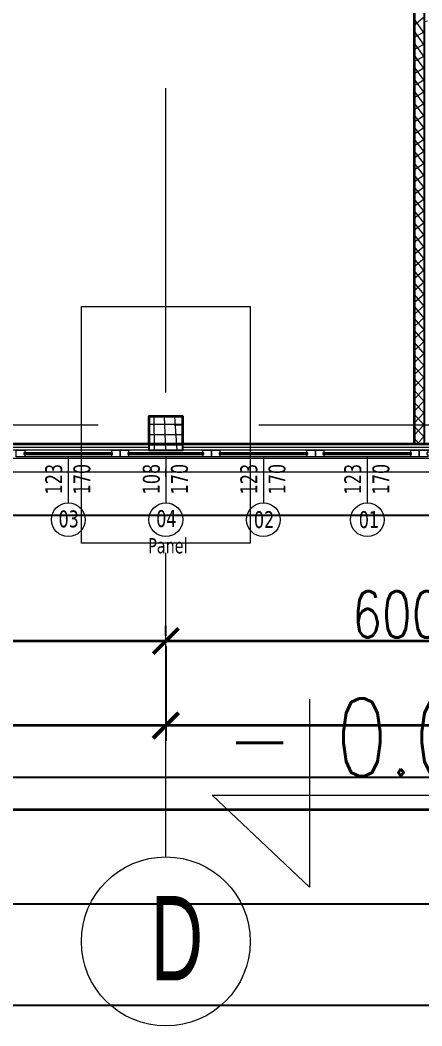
# Model space of a CAD drawing. Extents: x 6529560 to 6558080, y 5579316 to 5588131.
# Drawn here: x 6543587.56 to 6543592.31, y 5579499.85 to 5579511.76 of the extents above; entities that cross this region are included whole.
import ezdxf

# ---------------------------------------------------------------- set-up
doc = ezdxf.new("R2010")
doc.units = 0
doc.header["$MEASUREMENT"] = 0
doc.header["$PDSIZE"] = -5
doc.linetypes.add('ACAD_ISO10W100', pattern=[18, 12, -3, 0, -3])
doc.linetypes.add('GR_SOLID', pattern=[0])
doc.layers.get('0').update_dxf_attribs({"color": 2, "linetype": 'CONTINUOUS', "lineweight": 5})
doc.layers.get('Defpoints').update_dxf_attribs({"linetype": 'CONTINUOUS'})
for name, color, linetype, lineweight in [('arch_droga', 1, 'CONTINUOUS', 25), ('arch_drzwi i okna', 4, 'CONTINUOUS', 15), ('arch_drzwi i okna_znaczniki', 130, 'CONTINUOUS', 9), ('arch_fundamenty na rzucie', 3, 'CONTINUOUS', 15), ('arch_opisy', 20, 'CONTINUOUS', 13), ('arch_opisy elewacje', 7, 'GR_SOLID', 25), ('arch_osie', 181, 'CONTINUOUS', 5), ('arch_powierzchnia', 6, 'CONTINUOUS', 35), ('arch_sciany dzialowe cienkie na hali', 52, 'CONTINUOUS', 15), ('arch_sciany wewnetrzne gk', 70, 'CONTINUOUS', 25), ('arch_sciany wewntrzne gk wypelnienie', 70, 'CONTINUOUS', 13), ('arch_sciany zewnętrzne', 94, 'CONTINUOUS', 18), ('arch_slupy wypelnienie', 9, 'CONTINUOUS', 13), ('arch_słupy', 8, 'CONTINUOUS', 25), ('arch_wymiary', 2, 'CONTINUOUS', 13)]:
    doc.layers.add(name, color=color, linetype=linetype, lineweight=lineweight)
doc.layers.add('arch_osie opisy', color=1, linetype='CONTINUOUS')
doc.styles.add('GR_STANDARD', font='simplex.shx')
doc.styles.get("Standard").update_dxf_attribs({"font": 'arial.ttf', "width": 0.75})
doc.styles.add('styl1', font='romans.shx', dxfattribs={"width": 0.75})
doc.styles.add('TABELKA', font='tahoma.ttf', dxfattribs={"width": 0.8})
doc.dimstyles.new('wymiary hala', dxfattribs={"dimtxt": 0.55, "dimasz": 0.3, "dimexe": 0.18, "dimexo": 0.0625, "dimgap": 0.04, "dimtad": 1, "dimtoh": 1, "dimdec": 1, "dimlfac": 100, "dimzin": 0, "dimdsep": 46, "dimtxsty": 'styl1', "dimblk": 'ARCHTICK', "dimcen": 0.09, "dimadec": 0, "dimazin": 0, "dimtfac": 1, "dimtdec": 1, "dimtofl": 0, "dimtmove": 0, "dimatfit": 3, "dimldrblk": 'ARCHTICK', "dimfxl": 1, "dimtolj": 1, "dimtzin": 0, "dimarcsym": 0})

# ---------------------------------------------------------------- blocks, each defined once
blk = doc.blocks.new('ZT_z_opisami')
at = {"layer": 'arch_droga', "color": 7, "linetype": 'Continuous'}
for p, q in [((6540918.120309012, 5579428.451616715), (6540905.048503206, 5579428.451617444)), ((6540905.048323748, 5579425.351617442), (6540918.12030884, 5579425.351616712)), ((6540905.74821623, 5579423.851567268), (6540920.120308755, 5579423.851616601)), ((6540905.748130218, 5579422.651567268), (6540945.63975092, 5579422.651615176))]:
    blk.add_line(p, q, dxfattribs=at)
blk = doc.blocks.new('_ArchTick')
at = {"color": 0, "linetype": 'ByBlock', "const_width": 0.15}
blk.add_lwpolyline([(-0.5, -0.5), (0.5, 0.5)], dxfattribs=at)
blk = doc.blocks.new('*D117')
at = {"layer": 'arch_wymiary', "color": 0, "lineweight": -2, "transparency": 16777216}
for p, q in [((6543517.282235058, 5579504.347680096), (6543517.282235058, 5579502.230169278)), ((6543625.282235061, 5579504.347669278), (6543625.282235061, 5579502.230169278)), ((6543625.282235061, 5579502.410169278), (6543517.282235058, 5579502.410169278))]:
    blk.add_line(p, q, dxfattribs=at)
at = {"layer": 'Defpoints', "color": 0, "transparency": 16777216}
for p in [(6543517.282235058, 5579504.410180095), (6543625.282235061, 5579504.410169278), (6543517.282235058, 5579502.410169278)]:
    blk.add_point(p, dxfattribs=at)
at = {"layer": 'arch_wymiary', "color": 0, "lineweight": -2, "transparency": 16777216, "xscale": 0.3, "yscale": 0.3, "zscale": 0.3, "rotation": 180}
blk.add_blockref('_ArchTick', (6543517.282235058, 5579502.410169278), dxfattribs=at)
at = {"layer": 'arch_wymiary', "color": 0, "lineweight": -2, "transparency": 16777216, "xscale": 0.3, "yscale": 0.3, "zscale": 0.3}
blk.add_blockref('_ArchTick', (6543625.282235061, 5579502.410169278), dxfattribs=at)
at = {"layer": 'arch_wymiary', "color": 0, "transparency": 16777216, "insert": (6543571.28223506, 5579502.725169278), "char_height": 0.55, "attachment_point": 5, "style": 'styl1'}
blk.add_mtext('\\A1;10800.0', dxfattribs=at)
blk = doc.blocks.new('*D123')
at = {"layer": 'arch_wymiary', "color": 0, "lineweight": -2, "transparency": 16777216}
for p, q in [((6543577.28223506, 5579504.347669278), (6543577.28223506, 5579503.230169279)), ((6543589.282235063, 5579504.347669278), (6543589.282235063, 5579503.230169279)), ((6543577.28223506, 5579503.410169278), (6543589.282235063, 5579503.410169278))]:
    blk.add_line(p, q, dxfattribs=at)
at = {"layer": 'Defpoints', "color": 0, "transparency": 16777216}
for p in [(6543577.28223506, 5579504.410169278), (6543589.282235063, 5579504.410169278), (6543589.282235063, 5579503.410169278)]:
    blk.add_point(p, dxfattribs=at)
at = {"layer": 'arch_wymiary', "color": 0, "lineweight": -2, "transparency": 16777216, "xscale": 0.3, "yscale": 0.3, "zscale": 0.3, "rotation": 180}
blk.add_blockref('_ArchTick', (6543577.28223506, 5579503.410169278), dxfattribs=at)
at = {"layer": 'arch_wymiary', "color": 0, "lineweight": -2, "transparency": 16777216, "xscale": 0.3, "yscale": 0.3, "zscale": 0.3}
blk.add_blockref('_ArchTick', (6543589.282235063, 5579503.410169278), dxfattribs=at)
at = {"layer": 'arch_wymiary', "color": 0, "transparency": 16777216, "insert": (6543583.282235061, 5579503.725169279), "char_height": 0.55, "attachment_point": 5, "style": 'styl1'}
blk.add_mtext('\\A1;1200.0', dxfattribs=at)
blk = doc.blocks.new('*D124')
at = {"layer": 'arch_wymiary', "color": 0, "lineweight": -2, "transparency": 16777216}
for p, q in [((6543589.282235063, 5579504.347669278), (6543589.282235063, 5579503.230169279)), ((6543601.282235056, 5579504.347669278), (6543601.282235056, 5579503.230169279)), ((6543589.282235063, 5579503.410169278), (6543601.282235056, 5579503.410169278))]:
    blk.add_line(p, q, dxfattribs=at)
at = {"layer": 'Defpoints', "color": 0, "transparency": 16777216}
for p in [(6543589.282235063, 5579504.410169278), (6543601.282235056, 5579504.410169278), (6543601.282235056, 5579503.410169278)]:
    blk.add_point(p, dxfattribs=at)
at = {"layer": 'arch_wymiary', "color": 0, "lineweight": -2, "transparency": 16777216, "xscale": 0.3, "yscale": 0.3, "zscale": 0.3, "rotation": 180}
blk.add_blockref('_ArchTick', (6543589.282235063, 5579503.410169278), dxfattribs=at)
at = {"layer": 'arch_wymiary', "color": 0, "lineweight": -2, "transparency": 16777216, "xscale": 0.3, "yscale": 0.3, "zscale": 0.3}
blk.add_blockref('_ArchTick', (6543601.282235056, 5579503.410169278), dxfattribs=at)
at = {"layer": 'arch_wymiary', "color": 0, "transparency": 16777216, "insert": (6543595.28223506, 5579503.725169279), "char_height": 0.55, "attachment_point": 5, "style": 'styl1'}
blk.add_mtext('\\A1;1200.0', dxfattribs=at)
blk = doc.blocks.new('*D138')
at = {"layer": 'arch_wymiary', "color": 0, "lineweight": -2, "transparency": 16777216}
for p, q in [((6543583.28223514, 5579504.472668602), (6543583.28223514, 5579504.590169278)), ((6543589.282235063, 5579504.472669278), (6543589.282235063, 5579504.590169278)), ((6543583.28223514, 5579504.410169278), (6543589.282235063, 5579504.410169278))]:
    blk.add_line(p, q, dxfattribs=at)
at = {"layer": 'Defpoints', "color": 0, "transparency": 16777216}
for p in [(6543583.28223514, 5579504.410168603), (6543589.282235063, 5579504.410169278), (6543589.282235063, 5579504.410169278)]:
    blk.add_point(p, dxfattribs=at)
at = {"layer": 'arch_wymiary', "color": 0, "lineweight": -2, "transparency": 16777216, "xscale": 0.3, "yscale": 0.3, "zscale": 0.3, "rotation": 180}
blk.add_blockref('_ArchTick', (6543583.28223514, 5579504.410169278), dxfattribs=at)
at = {"layer": 'arch_wymiary', "color": 0, "lineweight": -2, "transparency": 16777216, "xscale": 0.3, "yscale": 0.3, "zscale": 0.3}
blk.add_blockref('_ArchTick', (6543589.282235063, 5579504.410169278), dxfattribs=at)
at = {"layer": 'arch_wymiary', "color": 0, "transparency": 16777216, "insert": (6543586.282235102, 5579504.725169279), "char_height": 0.55, "attachment_point": 5, "style": 'styl1'}
blk.add_mtext('\\A1;600.0', dxfattribs=at)
blk = doc.blocks.new('*D139')
at = {"layer": 'arch_wymiary', "color": 0, "lineweight": -2, "transparency": 16777216}
for p, q in [((6543589.282235063, 5579504.472669278), (6543589.282235063, 5579504.590169278)), ((6543595.282235139, 5579504.472669278), (6543595.282235139, 5579504.590169278)), ((6543589.282235063, 5579504.410169278), (6543595.282235139, 5579504.410169278))]:
    blk.add_line(p, q, dxfattribs=at)
at = {"layer": 'Defpoints', "color": 0, "transparency": 16777216}
for p in [(6543589.282235063, 5579504.410169278), (6543595.282235139, 5579504.410169278), (6543595.282235139, 5579504.410169278)]:
    blk.add_point(p, dxfattribs=at)
at = {"layer": 'arch_wymiary', "color": 0, "lineweight": -2, "transparency": 16777216, "xscale": 0.3, "yscale": 0.3, "zscale": 0.3, "rotation": 180}
blk.add_blockref('_ArchTick', (6543589.282235063, 5579504.410169278), dxfattribs=at)
at = {"layer": 'arch_wymiary', "color": 0, "lineweight": -2, "transparency": 16777216, "xscale": 0.3, "yscale": 0.3, "zscale": 0.3}
blk.add_blockref('_ArchTick', (6543595.282235139, 5579504.410169278), dxfattribs=at)
at = {"layer": 'arch_wymiary', "color": 0, "transparency": 16777216, "insert": (6543592.282235102, 5579504.725169279), "char_height": 0.55, "attachment_point": 5, "style": 'styl1'}
blk.add_mtext('\\A1;600.0', dxfattribs=at)
blk = doc.blocks.new('biura_parter_hala')
at = {"layer": 'arch_sciany wewntrzne gk wypelnienie'}
h = blk.add_hatch(dxfattribs=at)
h.set_pattern_fill('ANSI37', color=256, scale=0.8, angle=90)
h.set_pattern_definition([(135, (-6543745.599693336, -5579616.077648036), (-0.0707106781186548, -0.0707106781186548), []), (225, (-6543745.599693336, -5579616.077648036), (0.0707106781186548, -0.0707106781186548), [])])
h.paths.add_polyline_path([(94.8742152415216, -1.900064728222787), (94.95421524252743, -1.899999363347887), (94.95421524252743, -1.799999365583062), (94.8742152415216, -1.800064730457961)], flags=17)
h.paths.add_polyline_path([(93.77421523723751, -1.800064731389284), (93.77421523723751, -1.900064731016755), (94.03421524260195, -1.900064733810722), (94.03421524353325, -1.800064734183251), (93.95421523880213, -1.800064733251929), (93.95421525090933, -0.7000647345557809), (93.85421525128184, -0.7000647336244584), (93.85421523917466, -1.800064732320606)], flags=17)
h.paths.add_polyline_path([(92.67421523295343, -1.800032046623528), (92.67421523295343, -1.900032046250998), (92.93421523831785, -1.900032049044966), (92.93421523924918, -1.800032049417495), (92.85421523451805, -1.800032048486173), (92.85421524662524, -0.7000320497900248), (92.75421524699777, -0.7000320488587022), (92.75421523489058, -1.80003204755485)], flags=17)
h.paths.add_polyline_path([(91.75421523395924, -1.900064728222787), (91.83421523496509, -1.899999363347887), (91.83421523496509, -1.799999365583062), (91.75421523395924, -1.800064730457961)], flags=17)
h.paths.add_polyline_path([(83.92533427942543, -1.800004093907773), (83.92533427942543, -1.900004093535244), (84.10533428099006, -1.900004096329212), (84.10533428099006, -1.800004095770418), (84.10533429309726, -0.7000040970742702), (84.00533429346979, -0.7000040961429477), (84.0053342813626, -1.800004094839096)], flags=17)
h.paths.add_polyline_path([(82.82533427514136, -1.800004083663225), (82.82533427514136, -1.900004083290696), (83.08533428050578, -1.900004086084663), (83.08533428143708, -1.800004086457192), (83.005334276706, -1.80000408552587), (83.00533428881317, -0.700004086829722), (82.90533428918569, -0.7000040858983994), (82.90533427707851, -1.800004084594547)], flags=17)
h.paths.add_polyline_path([(43.97590164281427, -4.000003985129296), (43.97590164281427, -3.900003985501825), (44.23590164817869, -3.900003982707858), (44.23590164911002, -4.000003982335329), (44.15590164437889, -4.000003983266651), (44.15590165648609, -5.1000039819628), (44.05590165685862, -5.100003982894122), (44.05590164475142, -4.000003984197974)], flags=17)
h.paths.add_polyline_path([(42.87590163759887, -4.00000399723649), (42.87590163759887, -3.900003997609019), (43.13590164296329, -3.900003994815051), (43.13590164389461, -4.000003994442522), (43.05590163916349, -4.000003995373845), (43.05590165127068, -5.100003994069993), (42.95590165164322, -5.100003995001316), (42.95590163953602, -4.000003996305167)], flags=17)
h.paths.add_polyline_path([(41.77590163238346, -4.00000403355807), (41.77590163238346, -3.900004033930599), (42.03590163774788, -3.900004031136631), (42.03590163867921, -4.000004030764102), (41.95590163394808, -4.000004031695425), (41.95590164605528, -5.100004030391573), (41.85590164642781, -5.100004031322896), (41.85590163432062, -4.000004032626748)], flags=17)
h.paths.add_polyline_path([(40.67590162716806, -4.000004021450877), (40.67590162716806, -3.900004021823406), (40.93590163253248, -3.900004019029438), (40.93590163346379, -4.000004018656909), (40.85590162873268, -4.000004019588232), (40.85590164083988, -5.10000401828438), (40.7559016412124, -5.100004019215703), (40.75590162910521, -4.000004020519554)], flags=17)
h.paths.add_polyline_path([(39.57590162195265, -4.00000403355807), (39.57590162195265, -3.900004033930599), (39.83590162731707, -3.900004031136631), (39.83590162824839, -4.000004030764102), (39.75590162351728, -4.000004031695425), (39.75590163562447, -5.100004030391573), (39.655901635997, -5.100004031322896), (39.65590162388981, -4.000004032626748)], flags=17)
h.paths.add_polyline_path([(38.47590161673725, -4.00000403355807), (38.47590161673725, -3.900004033930599), (38.73590162210167, -3.900004031136631), (38.73590162303299, -4.000004030764102), (38.65590161830187, -4.000004031695425), (38.65590163040906, -5.100004030391573), (38.55590163078159, -5.100004031322896), (38.5559016186744, -4.000004032626748)], flags=17)
h.paths.add_polyline_path([(43.97590164095163, -1.800004083663225), (43.97590164095163, -1.900004083290696), (44.23590164631605, -1.900004086084663), (44.23590164724737, -1.800004086457192), (44.15590164251625, -1.80000408552587), (44.15590165462345, -0.700004086829722), (44.05590165499598, -0.7000040858983994), (44.05590164288878, -1.800004084594547)], flags=17)
h.paths.add_polyline_path([(42.87590163573622, -1.800004074349999), (42.87590163573622, -1.90000407397747), (43.13590164110064, -1.900004076771438), (43.13590164203197, -1.800004077143967), (43.05590163730085, -1.800004076212644), (43.05590164940804, -0.7000040775164962), (42.95590164978057, -0.7000040765851736), (42.95590163767338, -1.800004075281322)], flags=17)
h.paths.add_polyline_path([(41.77590163145214, -1.800004065036773), (41.77590163145214, -1.900004064664244), (42.03590163681655, -1.900004067458212), (42.03590163774788, -1.800004067830741), (41.95590163301676, -1.800004066899418), (41.95590164512395, -0.7000040682032705), (41.85590164549648, -0.7000040672719479), (41.85590163338929, -1.800004065968096)], flags=17)
h.paths.add_polyline_path([(40.67590162716806, -1.800004050135612), (40.67590162716806, -1.900004049763083), (40.93590163253248, -1.900004052557051), (40.93590163346379, -1.80000405292958), (40.85590162873268, -1.800004051998257), (40.85590164083988, -0.7000040533021094), (40.7559016412124, -0.7000040523707867), (40.75590162910521, -1.800004051066935)], flags=17)
h.paths.add_polyline_path([(39.57590162195265, -1.800004040822386), (39.57590162195265, -1.900004040449857), (39.83590162731707, -1.900004043243825), (39.83590162824839, -1.800004043616354), (39.75590162351728, -1.800004042685031), (39.75590163562447, -0.7000040439888835), (39.655901635997, -0.700004043057561), (39.65590162388981, -1.800004041753709)], flags=17)
h.paths.add_polyline_path([(36.37247663922608, -6.750002435408532), (42.30749893374741, -6.750002435408532), (42.30749893374741, -6.875641248188912), (36.37247663922608, -6.875641248188912)])
h.paths.add_polyline_path([(34.76168348360807, -1.900004060007631), (34.8416834846139, -1.900004060007631), (34.8416834846139, -1.800004061311483), (34.76168348360807, -1.800004061311483)], flags=17)
h.paths.add_polyline_path([(33.74168348498642, -1.90000404510647), (33.9216834846884, -1.900004051625728), (33.92168348561972, -1.800004051998257), (33.8416834846139, -1.800004051066935), (33.84168349672109, -0.7000040523707867), (33.74168349709362, -0.7000040514394641)], flags=17)
h.paths.add_polyline_path([(87.76132327876984, -3.430434632115066), (89.60910778492689, -3.430795684456825), (89.60911366995423, -3.305730918422341), (88.8101558117196, -3.305726211518049), (88.810171963647, -0.5500094117596745), (88.56017351616173, -0.5500094117596745), (88.56014991644768, -3.305521694011986), (87.76132327876984, -3.305521695874631)])
h.paths.add_polyline_path([(32.7501210924238, -0.5500161647796631), (34.8416722714901, -0.5500161647796631), (34.8416722714901, -0.7000161604955794), (32.75012135878205, -0.7000161604955794), (32.75013258494437, -3.160006926394999), (32.80014132149517, -3.160007782280445), (32.80014132149517, -3.285007782280445), (32.75013258494437, -3.285006917081773), (32.75013258494437, -5.225004031322896), (32.80014131963253, -5.225004031322896), (32.80014131963253, -5.350004032254219), (32.62513258494437, -5.350004032254219), (32.62512238975614, -0.5500220432877541), (32.75012238975615, -0.550022047944367)])
h.paths.add_polyline_path([(83.23955385386942, -4.829998704604804), (90.35853138100354, -4.829998704604804), (90.35853138100354, -4.954998704604804), (83.2395539432764, -4.955040412954986)])
h.paths.add_polyline_path([(62.71829012781381, -3.30490527767688), (62.87505134660751, -3.304905503988265), (62.87499983515591, -0.5500067044049503), (62.9999998351559, -0.5500067044049503), (62.999999826774, -3.30490562133491), (64.0999998273328, -3.304906654171645), (64.09999982640147, -3.431190737523138), (62.87510285526514, -3.433001107536256), (62.87510285526514, -3.432999734766781), (62.71829271782189, -3.433125927112996)])
edge = h.paths.add_edge_path()
edge.add_line((59.6251001926139, -3.30490562133491), (61.71829012501985, -3.304903835058212))
edge.add_line((61.71829012501985, -3.304903835058212), (61.71829012501985, -3.433930673636496))
edge.add_line((61.71829012501985, -3.433930673636496), (59.62510495446622, -3.435615153983235))
edge.add_line((59.62510495446622, -3.435615153983235), (59.5000010728836, -3.435715777799487))
edge.add_line((59.5000010728836, -3.435715777799487), (59.49999982491135, -0.550005360506475))
edge.add_line((59.49999982491135, -0.550005360506475), (59.62499982584268, -0.5499986773356796))
edge.add_line((59.62499982584268, -0.5499986773356796), (59.6251001926139, -3.304905866272747))
h.paths.add_polyline_path([(71.29428625106812, -3.304901085793972), (71.45497585646808, -3.30490099824965), (71.45497366413474, -0.5499728322029114), (71.57997368369251, -0.5500063579529524), (71.58000815380365, -3.304910388775169), (71.87830398418009, -3.304910390637814), (71.87830453831702, -3.42575962934643), (71.29428786411881, -3.426071590743958)])
h.paths.add_polyline_path([(59.6250005159527, -4.955007544718682), (59.6250005159527, -5.164619787596166), (59.50000051595271, -5.164619788527488), (59.50000051781535, -4.955007544718682), (59.50000051781535, -4.830007544718682), (73.5061128679663, -4.830007544718682), (73.5061128679663, -4.955371281132102)])
h.paths.add_polyline_path([(-0.4763625478371978, -7.445000530220568), (-0.5999912368133665, -7.444998929277062), (-0.5999912368133665, -7.569998929277062), (-0.4763625478371978, -7.570000530220568)], flags=17)
h.paths.add_polyline_path([(2.846877708099782, -6.215000529773533), (2.846877708099782, -6.339998934417963), (3.839953196235001, -6.340000530704855), (3.839953196235001, -0.5500064520165325), (3.590266642160713, -0.5499661350622774), (3.590266642160713, -1.8199995001778), (2.264122269116342, -1.8199995001778), (2.264122269116342, -1.758556403219699), (2.139131003990769, -1.758556403219699), (2.139131034724414, -1.8199995001778), (0.5199824180454016, -1.819999010302126), (0.5199824180454016, -1.945000606589019), (1.069986048154532, -1.944959879852831), (1.069994785822927, -2.062961691990494), (1.194989372976124, -2.062961691990494), (1.194989372976124, -1.944999499246478), (3.715266642160713, -1.944999499246478), (3.715266642160713, -3.498296093195676), (1.1949860509485, -3.498296092264354), (1.1949860509485, -3.062961691990494), (1.069989372976124, -3.062961691990494), (1.069989372976124, -3.688080696389079), (1.1949860509485, -3.688080696389079), (1.1949860509485, -3.623296091333031), (3.715266642160713, -3.623296092264354), (3.715266642160713, -6.215000529773533)])
h.paths.add_polyline_path([(0.8290886795148253, -6.214998934417963), (0.8290886795148253, -6.340000530704855), (1.507658815942704, -6.340000529773533), (1.507667549885809, -6.397074087522923), (1.632667549885809, -6.397074087522923), (1.632667549885809, -6.340000529773533), (1.846877708099782, -6.340000530704855), (1.846877708099782, -6.214998934417963), (1.1949860509485, -6.21500052884221), (1.1949860509485, -4.688080696389079), (1.069989372976124, -4.688080696389079), (1.0699860509485, -6.21500052884221)])
h.paths.add_polyline_path([(-0.5999912368133665, -8.674998929724097), (-0.5999912368133665, -8.799998929724097), (1.407667550258338, -8.8004634603858), (1.407667550258338, -8.916780810803173), (1.632667549885809, -8.916780810803173), (1.632667549885809, -7.397074087522923), (1.507667548954486, -7.397074088454246), (1.507658815011382, -7.445000529289245), (0.5236374521628023, -7.445000530220568), (0.52363745495677, -7.570000530220568), (1.382658815011382, -7.570000530220568), (1.382667549885809, -8.675041668117046)])
h.paths.add_polyline_path([(74.63817934691906, -3.399908315390348), (74.76317939721048, -3.399908315390348), (74.76317939627916, -3.677789380773901), (74.63817934598774, -3.677789380773901)])
h.paths.add_polyline_path([(53.58250037021935, -6.750641251914203), (53.58250037021935, -6.875636458396911), (54.17751471418887, -6.875636458396911), (54.17751471418887, -11.77999626938253), (54.30251471418888, -11.77999626938253), (54.30251471139491, -6.875641238875687), (59.50001405738294, -6.875641238875687), (59.50001405738294, -11.45000655949115), (59.62501405738294, -11.45000655949115), (59.62501405086368, -6.164619788527488), (59.5000227894634, -6.164619788527488), (59.5000227894634, -6.750641251914203)])
h.paths.add_polyline_path([(47.70249831583351, -6.750646132975816), (47.70249831583351, -6.875639733858406), (48.17749004624784, -6.875634852796792), (48.17749004624784, -11.77999626938253), (48.30249004624784, -11.77999546658248), (48.30249004624784, -6.875635655596852), (52.58250037021935, -6.875636458396911), (52.58250037021935, -6.750637378543615), (48.30249004624784, -6.75063931569457), (48.30249004624784, -6.550641252659261), (48.17749004624784, -6.550641252659261), (48.17749004717916, -6.75064028520137)])
h.paths.add_polyline_path([(43.40749893337488, -6.875641248188912), (43.40749893337488, -11.77999626845121), (43.53249893337488, -11.77999626751989), (43.53249893337488, -6.875641241669654), (46.7024983158335, -6.875641241669654), (46.7024983158335, -6.750647640787065), (43.30749893374741, -6.749683021567761), (43.30749893374741, -6.875321850180625)])
h.paths.add_polyline_path([(35.09750055614859, -7.620006763376295), (33.90679474826902, -7.620005324482917), (33.90679474826902, -7.745006918907165), (35.09749892167747, -7.74500691704452), (35.09749892167747, -11.77999626938253), (35.22249893657863, -11.77999626751989), (35.22249890770763, -7.745006917975842), (35.22249890677631, -7.622925085015594), (35.22249891143292, -6.875641265884041), (35.37247663922608, -6.874683027155697), (35.37247663922608, -6.750321843661367), (35.0975019261241, -6.75064125098288), (35.09749918617308, -7.620006763376295)])
h.paths.add_polyline_path([(32.62513258494437, -11.77999626845121), (32.75013258587569, -11.77999626938253), (32.75013258587569, -7.745006918907165), (32.90679474826902, -7.745005324482917), (32.90679476596415, -7.620006958954036), (32.62513258494437, -7.620006958954036)])
h.paths.add_polyline_path([(37.55589385423809, -0.5500040324404836), (37.55589385423809, -0.7000040328130126), (45.15590163040906, -0.7000040328130126), (45.15590163040906, -0.5500396117568016)], flags=17)
h.paths.add_polyline_path([(91.75421878229827, -0.5500396117568016), (91.75421878229827, -0.7000396121293307), (94.95421461760996, -0.7000379804521799), (94.95421454124153, -0.5500395707786084)], flags=17)
h.paths.add_polyline_path([(81.90533427521586, -0.550008025020361), (81.90533427521586, -0.70000802539289), (85.61613556277007, -0.70000802539289), (85.61613556277007, -0.5500093474984169)], flags=17)
h.paths.add_polyline_path([(79.65531860198826, -0.550008025020361), (79.65531860198826, -0.70000802539289), (81.65533436089754, -0.7000070055946708), (81.65533436089754, -0.550008025020361)])
h.paths.add_polyline_path([(37.5558994486928, -3.900003934279084), (37.63590161781758, -3.900004030205309), (37.63590161781758, -4.000004031695425), (37.5558994486928, -4.0000039357692)], flags=17)
h.paths.add_polyline_path([(38.47590161673725, -1.800004030577838), (38.47590161673725, -1.900004030205309), (38.73590162210167, -1.900004032999277), (38.73590162303299, -1.800004033371806), (38.65590161830187, -1.800004032440483), (38.65590163040906, -0.7000040337443352), (38.55590163078159, -0.7000040328130126), (38.5559016186744, -1.80000403150916)], flags=17)
h.paths.add_polyline_path([(37.55590161960572, -1.900004021823406), (37.63590161781758, -1.900004021823406), (37.63590161781758, -1.800004023127257), (37.55590161960572, -1.800004023127257)], flags=17)
h.paths.add_polyline_path([(81.90533427614719, -1.900036765262484), (81.98533427715302, -1.899971400387585), (81.98533427715302, -1.799971402622759), (81.90533427614719, -1.800036767497658)], flags=17)
h.paths.add_polyline_path([(0, -0.5499661350622774), (2.264122269116342, -0.5499661350622774), (2.264122269116342, -0.7585564032196999), (2.139122269116342, -0.7585564032196999), (2.139122269116342, -0.6749661350622774), (-0.5300000002607704, -0.6749661350622774), (-0.5300000002607704, -0.599999999627471), (0, -0.599999999627471)])
h.paths.add_polyline_path([(82.23955385386942, -4.829998704604804), (82.23955391161144, -4.955001370981335), (81.9924899181351, -4.955001485534012), (81.99248992558569, -11.77999626938253), (81.86761963926256, -11.77999860048294), (81.86760513484477, -4.677789597772061), (81.9924899181351, -4.677789380773901), (81.99248991906641, -4.829980210401117)])
h.paths.add_polyline_path([(91.62920739408582, -0.5500093474984169), (91.75421878229827, -0.5500093474984169), (91.75421408377586, -2.204894191585481), (91.62920269556344, -2.204894191585481)])
h.paths.add_polyline_path([(90.60911366995425, -3.304893844760954), (90.60911366995425, -3.429890577681362), (92.22921420261262, -3.429887940175831), (92.22921420354396, -4.829961703158915), (91.35853138100356, -4.829998704604804), (91.35853138100356, -4.954997126944363), (92.35421645455062, -4.95499712228775), (92.35422097519039, -3.429899452254176), (95.07921526581048, -3.429907292127609), (95.07921527232975, -0.5500097181648016), (94.95421454124153, -0.5500093484297395), (94.95421594567597, -3.304890614934265), (91.75421417783946, -3.304892210289835), (91.75420928373933, -3.204894191585481), (91.62920665368436, -3.204894191585481), (91.62921145837755, -3.304892274551093)])
h.paths.add_polyline_path([(85.61613556277007, -0.5500093474984169), (85.74113709386438, -0.5500093474984169), (85.74113709386438, -2.204894188791513), (85.61613556277007, -2.204894188791513)], flags=16)
h.paths.add_polyline_path([(80.79839087929577, -3.304897606372833), (80.79839106369764, -3.42990419268608), (81.8676196327433, -3.429903046227991), (81.86761963088065, -3.677789382636547), (81.99248991627246, -3.677789382636547), (81.9924899181351, -3.429902829229831), (86.76132327876985, -3.429894191212952), (86.76132327876985, -3.304894191212952), (85.74113709386438, -3.304894191212952), (85.74113709386438, -3.204894191585481), (85.61613686103374, -3.204894254915416), (85.61613696720451, -3.304895350709557), (81.90533427428453, -3.304895350709557), (81.90533427521586, -0.550008025020361), (81.65533428452908, -0.5500081526115537), (81.65533568896353, -3.304897377267479)])
h.paths.add_polyline_path([(72.87830398138613, -3.304910388775169), (72.95497443154454, -3.304910388775169), (72.95497443154454, -3.429910553619265), (72.87830398138613, -3.429910553619265)])
h.paths.add_polyline_path([(79.65531860198826, -3.304898400790989), (79.79839087929577, -3.304898400790989), (79.79839087929577, -3.429905666969716), (79.65531860198826, -3.429905666969716)])
h.paths.add_polyline_path([(76.06317939609289, -4.829955147357059), (76.06317939609289, -4.955008001998066), (78.17757951223835, -4.954996635206043), (78.17759616672993, -6.642363018356263), (74.76317939627916, -6.642495350912213), (74.76314954087138, -6.767754139378666), (78.17756614647806, -6.768313867039978), (78.17756614647806, -8.017392442561686), (76.70210292376578, -8.017392442561686), (76.70211248286068, -8.142496241256595), (78.30223874375224, -8.142392455600202), (78.30309296252058, -4.829955147357059)])
h.paths.add_polyline_path([(74.5061128679663, -4.829958342947065), (74.5061128679663, -4.955472307279706), (74.63817934598774, -4.955485649406909), (74.63817934598774, -11.77999626938253), (74.76249010767788, -11.77999626938253), (74.76284106262028, -6.767499970272183), (74.76317939627916, -6.767515797168016), (74.76317939627916, -6.642363018356263), (74.76317939627916, -4.954996635206043), (75.06317939609289, -4.955008001998066), (75.06317939609289, -4.830008001998067), (74.76317939627916, -4.830008001998066), (74.76317939627916, -4.677789380773901), (74.63817934598774, -4.677789380773901), (74.63817934598774, -4.829991448670625)])
h.paths.add_polyline_path([(55.40998704452068, -5.225004033185541), (55.40998704452068, -5.350002436898648), (58.09998980443925, -5.350004032254219), (58.09998980350792, -0.550005360506475), (57.97498980164528, -0.550005360506475), (57.9749898230657, -5.225004015490412)])
h.paths.add_polyline_path([(49.4776858901605, -5.225004029460251), (49.4776858901605, -5.350004032254219), (54.40998704452067, -5.350004032254219), (54.40998704452067, -5.225004032254219), (54.16640833672136, -5.225004032254219), (54.16640833579004, -0.550005360506475), (54.04140833485872, -0.550005360506475), (54.04140833579003, -5.225004033185541)])
h.paths.add_polyline_path([(48.30249004717916, -5.350004032254219), (48.4776858901605, -5.350004032254219), (48.4776858901605, -5.225004028528928), (48.30249004159123, -5.225004028528928), (48.3024900406599, -0.550005360506475), (48.17749003972858, -0.550005360506475), (48.17749004717916, -5.225004028528928), (47.17068421002477, -5.225004030391573), (47.17068421002477, -5.350004032254219), (48.17749004717916, -5.350004032254219), (48.17749004717916, -5.55000403150916), (48.30249004717916, -5.55000403150916)])
h.paths.add_polyline_path([(37.55590258911252, -3.22459452971816), (37.4308938542381, -3.22459452971816), (37.43089385516942, -5.225004031322896), (36.45022075157613, -5.225004031322896), (36.45022075157613, -5.350002435967326), (37.39512370992452, -5.350002435036003), (37.39513244666159, -5.350002435036003), (37.52012371178717, -5.350002435036003), (37.52012370992452, -5.350004031322896), (46.17068421002477, -5.350002436898648), (46.17068421002477, -5.225004031322896), (45.28090163134038, -5.225004029460251), (45.28090086858719, -0.5500040287151933), (45.15590163040906, -0.5500040287151933), (45.15590163134038, -5.100004027597606), (37.55589385516941, -5.100004031322896)])
h.paths.add_polyline_path([(37.4308938542381, -2.22459452971816), (37.55589385423809, -2.22459452971816), (37.55589385423809, -0.5500040324404836), (37.4308938542381, -0.5500040324404836)], flags=17)
h.paths.add_polyline_path([(34.84168349672109, -0.5500027034431696), (34.84168349858374, -3.160007782280445), (33.8001413140446, -3.160007782280445), (33.80014132149518, -3.285007782280445), (34.84168349858374, -3.285007782280445), (34.84168349858374, -5.225004031322896), (33.80014132056385, -5.225004031322896), (33.80014131963253, -5.350002435967326), (35.45022075157613, -5.350002435967326), (35.45022075157613, -5.225002435967326), (35.04167969617993, -5.225004031322896), (35.04167969524861, -0.5500026857480407)])
h.paths.add_polyline_path([(1.40766754746437, -9.916780810803173), (1.532667550258338, -9.916780810803173), (1.532658819109201, -11.77999626938253), (1.407658816315233, -11.77999626938253)])
h.paths.add_polyline_path([(-0.5299912160262465, -6.215000529773533), (-0.1709113204851747, -6.215000529773533), (-0.1709113204851747, -6.340000530704855), (-0.5299912160262465, -6.340000530704855)])
h.paths.add_polyline_path([(-0.5300000002607704, -1.820000606589019), (-0.4800175819545985, -1.820000606589019), (-0.4800175819545985, -1.944999010302126), (-0.5300000002607704, -1.944999010302126)])
edge = h.paths.add_edge_path()
edge.add_line((70.29428625199944, -3.426259011961519), (65.0999998273328, -3.429380368441343))
edge.add_line((65.0999998273328, -3.429380368441343), (65.0999998273328, -3.304906654171645))
edge.add_line((65.0999998273328, -3.304906654171645), (67.99999982956797, -3.304902886971831))
edge.add_line((67.99999982956797, -3.304902886971831), (67.99999982956797, -0.5499728322029114))
edge.add_line((67.99999982956797, -0.5499728322029114), (68.12499982956797, -0.5499728322029114))
edge.add_line((68.12499982956797, -0.5499728322029114), (68.12499982956797, -3.304902818985283))
edge.add_line((68.12499982956797, -3.304902818985283), (70.29428625106812, -3.304906654171645))
edge.add_line((70.29428625106812, -3.304906654171645), (70.29435917455703, -3.426258968189358))
at = {"layer": 'arch_slupy wypelnienie'}
h = blk.add_hatch(dxfattribs=at)
h.set_pattern_fill('ANSI37', color=256, angle=225)
h.set_pattern_definition([(270, (-6543688.969563113, -5579518.520169346), (0.125, 0), []), (0, (-6543688.969563113, -5579518.520169346), (0, 0.125), [])])
h.paths.add_polyline_path([(71.8999984851107, -11.45000790152699), (71.49999848473817, -11.45000790152699), (71.49999848473817, -11.85000790189951), (71.8999984851107, -11.85000790189951)])
at = {"layer": 'arch_drzwi i okna'}
for p, q in [((71.05999893322587, -11.85000486858189, -0.0368575220855849), (70.0299989329651, -11.85000486858189, -0.0368575220855849)), ((70.0299989329651, -11.88000486977398, -0.0368575220855849), (70.0299989329651, -11.90000486839562, -0.0368575220855849)), ((71.05999893322587, -11.88000486977398, -0.0368575220855849), (71.05999893322587, -11.90000486839562, -0.0368575220855849)), ((72.13999905064702, -11.85000451654196, -0.0368575220855849), (71.25999892223626, -11.85000451654196, -0.0368575220855849)), ((71.25999892223626, -11.88000451866537, -0.0368575220855849), (71.25999892223626, -11.90000451728701, -0.0368575220855849)), ((72.13999905064702, -11.88000451866537, -0.0368575220855849), (72.13999905064702, -11.90000451728701, -0.0368575220855849)), ((73.36999879032373, -11.8500051125884, -0.0368575220855849), (72.33999878913164, -11.8500051125884, -0.0368575220855849)), ((72.33999878913164, -11.88000511284917, -0.0368575220855849), (72.33999878913164, -11.90000511240214, -0.0368575220855849)), ((73.36999879032373, -11.88000511284917, -0.0368575220855849), (73.36999879032373, -11.90000511240214, -0.0368575220855849)), ((74.59999878983945, -11.8500051125884, -0.0368575220855849), (73.56999878957868, -11.8500051125884, -0.0368575220855849)), ((73.56999878957868, -11.88000511284917, -0.0368575220855849), (73.56999878957868, -11.90000511240214, -0.0368575220855849)), ((74.59999878983945, -11.88000511284917, -0.0368575220855849), (74.59999878983945, -11.90000511240214, -0.0368575220855849)), ((71.05999893322587, -11.93000486772507, -0.0368575220855849), (70.0299989329651, -11.93000486772507, -0.0368575220855849)), ((72.13999905064702, -11.93000451754778, -0.0368575220855849), (71.25999892223626, -11.93000451754778, -0.0368575220855849)), ((73.36999879032373, -11.93000511266291, -0.0368575220855849), (72.33999878913164, -11.93000511266291, -0.0368575220855849)), ((74.59999878983945, -11.93000511266291, -0.0368575220855849), (73.56999878957868, -11.93000511266291, -0.0368575220855849))]:
    blk.add_line(p, q, dxfattribs=at)
at = {"layer": 'arch_drzwi i okna', "elevation": -0.0368575220855849}
for points in [[(70.0299989329651, -11.85000486858189), (70.0299989329651, -11.88000486977398), (70.01999893318862, -11.88000486977398), (70.01999893318862, -11.90000486839562), (70.0299989329651, -11.90000486839562), (70.0299989329651, -11.93000486772507), (69.92999893426895, -11.93000486772507), (69.92999893426895, -11.85000486858189), (70.0299989329651, -11.85000486858189)], [(71.05999893322587, -11.93000486772507), (71.05999893322587, -11.90000486839562), (71.06999893486498, -11.90000486839562), (71.06999893486498, -11.88000486977398), (71.05999893322587, -11.88000486977398), (71.05999893322587, -11.85000486858189), (71.15999893471599, -11.85000486858189), (71.15999893471599, -11.93000486772507), (71.05999893322587, -11.93000486772507)], [(71.25999892223626, -11.85000451654196), (71.25999892223626, -11.88000451866537), (71.24999892059714, -11.88000451866537), (71.24999892059714, -11.90000451728701), (71.25999892223626, -11.90000451728701), (71.25999892223626, -11.93000451754778), (71.15999892167747, -11.93000451754778), (71.15999892167747, -11.85000451654196), (71.25999892223626, -11.85000451654196)], [(72.13999905064702, -11.93000451754778), (72.13999905064702, -11.90000451728701), (72.1499990504235, -11.90000451728701), (72.1499990504235, -11.88000451866537), (72.13999905064702, -11.88000451866537), (72.13999905064702, -11.85000451654196), (72.23999904934315, -11.85000451654196), (72.23999904934315, -11.93000451754778), (72.13999905064702, -11.93000451754778)], [(72.33999878913164, -11.8500051125884), (72.33999878913164, -11.88000511284917), (72.32999878935514, -11.88000511284917), (72.32999878935514, -11.90000511240214), (72.33999878913164, -11.90000511240214), (72.33999878913164, -11.93000511266291), (72.23999878950417, -11.93000511266291), (72.23999878950417, -11.8500051125884), (72.33999878913164, -11.8500051125884)], [(73.36999879032373, -11.93000511266291), (73.36999879032373, -11.90000511240214), (73.3799987891689, -11.90000511240214), (73.3799987891689, -11.88000511284917), (73.36999879032373, -11.88000511284917), (73.36999879032373, -11.8500051125884), (73.46999878901988, -11.8500051125884), (73.46999878901988, -11.93000511266291), (73.36999879032373, -11.93000511266291)], [(73.56999878957868, -11.8500051125884), (73.56999878957868, -11.88000511284917), (73.5599987898022, -11.88000511284917), (73.5599987898022, -11.90000511240214), (73.56999878957868, -11.90000511240214), (73.56999878957868, -11.93000511266291), (73.46999878901988, -11.93000511266291), (73.46999878901988, -11.8500051125884), (73.56999878957868, -11.8500051125884)], [(74.59999878983945, -11.93000511266291), (74.59999878983945, -11.90000511240214), (74.60999878961593, -11.90000511240214), (74.60999878961593, -11.88000511284917), (74.59999878983945, -11.88000511284917), (74.59999878983945, -11.8500051125884), (74.69999879039824, -11.8500051125884), (74.69999879039824, -11.93000511266291), (74.59999878983945, -11.93000511266291)], [(74.79999878909437, -11.8500051125884), (74.79999878909437, -11.88000511284917), (74.78999879024923, -11.88000511284917), (74.78999879024923, -11.90000511240214), (74.79999878909437, -11.90000511240214), (74.79999878909437, -11.93000511266291), (74.69999879039824, -11.93000511266291), (74.69999879039824, -11.8500051125884), (74.79999878909437, -11.8500051125884)]]:
    blk.add_lwpolyline(points, dxfattribs=at)
for points in [[(70.01999893318862, -11.90000486839562), (71.06999893486498, -11.90000486839562), (71.06999893486498, -11.88000486977398), (70.01999893318862, -11.88000486977398)], [(70.0299989329651, -11.89500486850738), (71.05999893322587, -11.89500486850738), (71.05999893322587, -11.8850048687309), (70.0299989329651, -11.8850048687309)], [(71.24999892059714, -11.90000451728701), (72.1499990504235, -11.90000451728701), (72.1499990504235, -11.88000451866537), (71.24999892059714, -11.88000451866537)], [(71.25999892223626, -11.89500451739877), (72.13999905064702, -11.89500451739877), (72.13999905064702, -11.88500451762229), (71.25999892223626, -11.88500451762229)], [(72.32999878935514, -11.90000511240214), (73.3799987891689, -11.90000511240214), (73.3799987891689, -11.88000511284917), (72.32999878935514, -11.88000511284917)], [(72.33999878913164, -11.89500511158257), (73.36999879032373, -11.89500511158257), (73.36999879032373, -11.88500511273741), (72.33999878913164, -11.88500511273741)], [(73.5599987898022, -11.90000511240214), (74.60999878961593, -11.90000511240214), (74.60999878961593, -11.88000511284917), (73.5599987898022, -11.88000511284917)], [(73.56999878957868, -11.89500511158257), (74.59999878983945, -11.89500511158257), (74.59999878983945, -11.88500511273741), (73.56999878957868, -11.88500511273741)]]:
    blk.add_lwpolyline(points, close=True, dxfattribs=at)
at = {"layer": 'arch_drzwi i okna_znaczniki'}
for p, q in [((70.54499893449245, -11.93000486958772, -0.0368575220855849), (70.54499893449245, -12.47372413706034, -0.0368575220855849)), ((71.69999836198986, -11.93000451847911, -0.0368575220855849), (71.69999836198986, -12.47372378781438, -0.0368575220855849)), ((72.85499878972767, -11.93000511266291, -0.0368575220855849), (72.85499878972767, -12.4737243829295, -0.0368575220855849)), ((74.0849987892434, -11.93000511266291, -0.0368575220855849), (74.0849987892434, -12.4737243829295, -0.0368575220855849))]:
    blk.add_line(p, q, dxfattribs=at)
for centre in [(70.54499893449245, -12.67372413817793, -7.339102071097399), (71.69999836198986, -12.67372378706932, -7.339102053981211), (72.85499878972767, -12.67372438311577, -7.339102050437285), (74.0849987892434, -12.67372438311577, -7.339102050437292)]:
    blk.add_circle(centre, 0.2, dxfattribs=at)
at = {"layer": 'arch_fundamenty na rzucie', "extrusion": (-4.9482356e-09, -8.031561e-10, 1), "elevation": -0.0368575220855849}
blk.add_lwpolyline([(72.69989539217204, -10.14990543667227), (72.70018125232309, -12.94990541227162), (70.7001812653616, -12.95010958146304), (70.69989540334791, -10.15010959561914)], close=True, dxfattribs=at)
at = {"layer": 'arch_powierzchnia', "elevation": -0.0368575220855849}
blk.add_lwpolyline([(59.6250005159527, -4.955007656477391), (74.63817934598774, -4.955485649406909), (74.63817934598774, -11.77999626938253), (71.8999984851107, -11.77999626938253), (71.8999984851107, -11.45000275876373), (71.49999848473817, -11.45000790152699), (71.49999848473817, -11.77999626938253), (65.8999985884875, -11.77999626938253), (65.8999985884875, -11.45000800676644), (65.50000309199095, -11.45000326447189), (65.49999858811498, -11.77999626938253), (59.89999848324806, -11.77999626938253), (59.89999848324806, -11.45000655949115), (59.62501405738294, -11.45000655949115)], close=True, dxfattribs=at)
at = {"layer": 'arch_sciany dzialowe cienkie na hali', "elevation": -0.0368575220855849}
for points in [[(65.8999985884875, -11.77999626938253), (71.49999848473817, -11.77999626938253), (71.49999848473817, -11.85000790189951), (65.8999985884875, -11.85000790189951)], [(71.8999984851107, -11.77999626938253), (77.49999861698598, -11.77999626938253), (77.49999861698598, -11.85000006388873), (71.8999984851107, -11.85000006388873)]]:
    blk.add_lwpolyline(points, close=True, dxfattribs=at)
for points in [[(65.8999985884875, -11.81499816849828), (71.49999848473817, -11.81500208564102)], [(71.8999984851107, -11.81499816663563), (77.49999861698598, -11.81499816663563)]]:
    blk.add_lwpolyline(points, dxfattribs=at)
at = {"layer": 'arch_sciany wewnetrzne gk', "elevation": -0.0368575220855849}
blk.add_lwpolyline([(74.5061128679663, -4.829958342947065), (74.5061128679663, -4.955472307279706), (74.63817934598774, -4.955485649406909), (74.63817934598774, -11.77999626938253), (74.76249010767788, -11.77999626938253), (74.76284106262028, -6.767499970272183), (74.76317939627916, -6.767515797168016), (74.76317939627916, -6.642363018356263), (74.76317939627916, -6.642363018356263), (74.76317939627916, -4.954996635206043), (75.06317939609289, -4.955008001998066), (75.06317939609289, -4.830008001998067), (74.76317939627916, -4.830008001998066), (74.76317939627916, -4.677789380773901), (74.63817934598774, -4.677789380773901), (74.63817934598774, -4.829991448670625)], close=True, dxfattribs=at)
at = {"layer": 'arch_sciany zewnętrzne', "elevation": -0.0368575220855849}
for points in [[(108.2599980570376, 1.037485783919692), (108.2599980570376, -12.10999882407486), (81.40999146271497, -12.10999882221222), (81.40999146271497, -11.93000728916377), (78.02403958141804, -11.9300054917112), (78.02403782494366, -12.10999882407486), (59.18428662512451, -12.10999882221222), (59.18428662512451, -11.9500000635162), (57.92995254788547, -11.9500000635162), (57.92995254788547, -12.10999882314354), (32.2299991901964, -12.10999882407486), (32.2299991901964, -11.9500000635162), (30.24000594764948, -11.9500000635162), (30.24000594764948, -12.10999882407486), (8.229999196715651, -12.10999882221222), (8.22999919578433, -11.95000006072223), (6.23999919462949, -11.95000005885958), (6.23999919462949, -12.10999882314354), (-0.859990513883531, -12.10999882407486), (-0.8599905110895633, -7.417968140915036), (-0.699991274625063, -7.417968140915036), (-0.6999912774190307, -6.367968140169978), (-0.8599905120208859, -6.367968140169978), (-0.859990513883531, 1.037485783919692)], [(77.15999878384173, -11.9500000635162), (59.18428662512451, -11.9500000635162), (59.18428724911064, -11.93000082764774)]]:
    blk.add_lwpolyline(points, dxfattribs=at)
at = {"layer": 'arch_słupy', "elevation": -0.0368575220855849}
blk.add_lwpolyline([(71.8999984851107, -11.45000790152699), (71.49999848473817, -11.45000790152699), (71.49999848473817, -11.85000790189951), (71.8999984851107, -11.85000790189951)], close=True, dxfattribs=at)
at = {"layer": 'arch_drzwi i okna_znaczniki', "char_height": 0.2, "attachment_point": 1, "rotation": 90, "style": 'TABELKA'}
for s, insert in [('123\\P170', (70.27245783247054, -12.37286618351936, 7.265387203607653)), ('108\\P170', (71.42745725996792, -12.37285825144499, 7.265387538282971)), ('123\\P170', (72.58245768770576, -12.37286642938852, 7.265387203607653)), ('123\\P170', (73.81245768722147, -12.37286642938852, 7.265387203607653))]:
    blk.add_mtext_dynamic_manual_height_columns(s, width=2.624355469830334, gutter_width=1.82756919413805, heights=[0], dxfattribs=dict(at, insert=insert))
at = {"layer": 'arch_drzwi i okna_znaczniki', "attachment_point": 1, "style": 'TABELKA'}
for s, insert, char_height, width in [('03', (70.42963201738894, -12.5640625692904, -14.26949496906767), 0.2, 0.354261597984987), ('04', (71.58560150116682, -12.56016224343329, -15.12949495195148), 0.2, 0.354261597984987), ('02', (72.74295883998273, -12.5722919087857, -14.26949493034793), 0.2, 0.354261597984987), ('01', (73.98448585905135, -12.57215665094554, -14.27949493034794), 0.2, 0.354261597984987), ('Panel', (71.49094168748707, -12.89159245137125, -7.980960961219447), 0.18, 1.221098900301058)]:
    blk.add_mtext(s, dxfattribs=dict(at, insert=insert, char_height=char_height, width=width))

msp = doc.modelspace()

# ---------------------------------------------------------------- linework, layer by layer
at = {"layer": 'arch_opisy'}
msp.add_lwpolyline([(6543590.981996105, 5579503.72316919), (6543590.981996105, 5579501.494508745), (6543589.832027821, 5579502.583872201), (6543594.127543366, 5579502.583872201)], dxfattribs=at)
at = {"layer": 'arch_osie', "linetype": 'ACAD_ISO10W100', "ltscale": 0.3, "extrusion": (-4.9483178e-09, -8.026501e-10, 1)}
for points in [[(6543589.282234411, 5579501.853899928), (6543589.282246434, 5579613.565237315)], [(6543507.882245502, 5579506.970169278), (6543634.682240482, 5579506.970170621)]]:
    msp.add_lwpolyline(points, dxfattribs=at)
at = {"layer": 'arch_osie'}
msp.add_circle((6543589.282234417, 5579500.853893518, 6.540478454042575), 0.9999999999999996, dxfattribs=at)
at = {"layer": 'arch_powierzchnia'}
for points in [[(6543512.72224539, 5579612.780169263), (6543629.842240481, 5579612.780169263), (6543629.842240481, 5579502.410169278), (6543512.72224539, 5579502.410169278)], [(6543513.722245389, 5579611.780169264), (6543628.842240482, 5579611.780169264), (6543628.842240482, 5579503.410169278), (6543513.722245389, 5579503.410169278)], [(6543514.722245389, 5579610.780169264), (6543627.842240481, 5579610.780169264), (6543627.842240481, 5579504.410169278), (6543514.722245389, 5579504.410169278)], [(6543517.052236772, 5579517.97020321), (6543625.51281645, 5579517.97020321), (6543625.51281645, 5579506.740173076), (6543517.052236772, 5579506.740173076)]]:
    msp.add_lwpolyline(points, close=True, dxfattribs=at)

# ---------------------------------------------------------------- block references
at = {"color": 4, "rotation": 359.9999223416695}
msp.add_blockref('ZT_z_opisami', (2670.614982363535, 86.31203352822922, -1.402158509234803), dxfattribs=at)
msp.add_blockref('biura_parter_hala', (6543517.582236774, 5579518.520169346, 13.87958101109268))

# ---------------------------------------------------------------- texts
at = {"layer": 'arch_opisy elewacje', "style": 'GR_STANDARD', "width": 0.7847222222222232}
msp.add_text('- 0.02', height=0.9202546188736963, dxfattribs=at).set_placement((6543589.99217203, 5579502.809664977))
at = {"layer": 'arch_osie opisy', "insert": (6543589.103417517, 5579501.391961421, 6.540478454042575), "char_height": 0.9999999999999996, "width": 1.499999999999998, "attachment_point": 1}
msp.add_mtext('{\\fArial Narrow|b0|i0|c238|p34;D}', dxfattribs=at)

# ---------------------------------------------------------------- dimensions: what is measured, and where the dimension line sits
at = {"layer": 'arch_wymiary'}
for base, p1, p2, picture, middle in [((6543589.282235063, 5579504.410169278), (6543583.28223514, 5579504.410168603, 6.577336533478445), (6543589.282235063, 5579504.410169278, 6.540478454042573), '*D138', (6543586.282235102, 5579504.725169279)), ((6543595.282235139, 5579504.410169278), (6543589.282235063, 5579504.410169278, 6.540478454042573), (6543595.282235139, 5579504.410169278, 6.540478454042573), '*D139', (6543592.282235102, 5579504.725169279)), ((6543589.282235063, 5579503.410169278), (6543577.28223506, 5579504.410169278, 6.540478454042573), (6543589.282235063, 5579504.410169278, 6.540478454042573), '*D123', (6543583.282235061, 5579503.725169279)), ((6543601.282235056, 5579503.410169278), (6543589.282235063, 5579504.410169278, 6.540478454042573), (6543601.282235056, 5579504.410169278, 6.540478454042573), '*D124', (6543595.28223506, 5579503.725169279))]:
    dim = msp.add_linear_dim(base=base, p1=p1, p2=p2, dimstyle='wymiary hala', override={"dimtmove": 1}, dxfattribs=at)
    dim.commit()
    dim.dimension.update_dxf_attribs({"geometry": picture, "text_midpoint": middle})
dim = msp.add_linear_dim(base=(6543517.282235058, 5579502.410169278), p1=(6543625.282235061, 5579504.410169278, 6.540478454042573), p2=(6543517.282235058, 5579504.410180095, 6.577336197859667), dimstyle='wymiary hala', dxfattribs=at)
dim.commit()
dim.dimension.update_dxf_attribs({"geometry": '*D117', "text_midpoint": (6543571.28223506, 5579502.725169278)})

doc.saveas('drawing.dxf')
